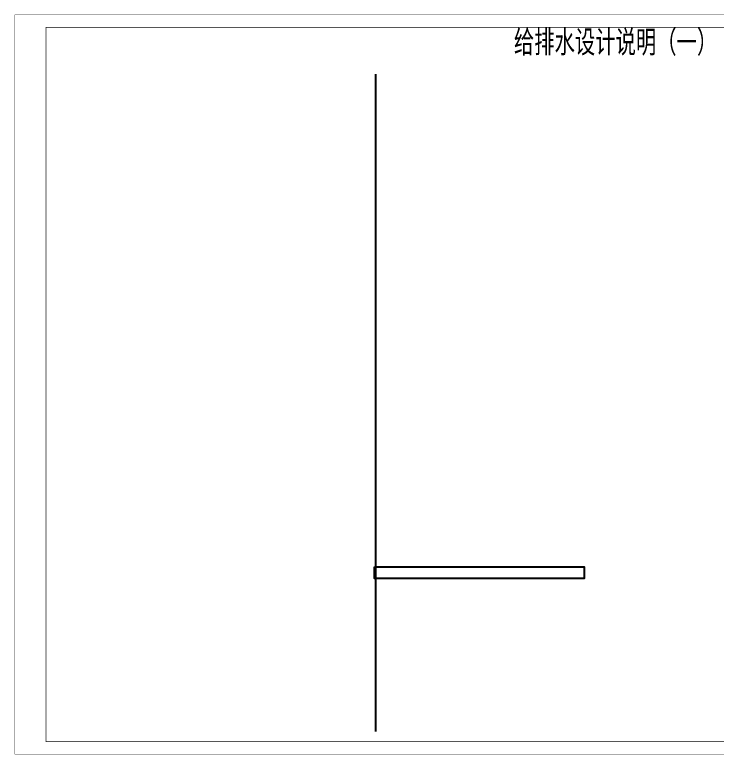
# Model space of a CAD drawing. Extents: x 332286 to 1463507, y -720758 to 86974.
# Drawn here: x 678803 to 735118, y -578725 to -519320 of the extents above; entities that cross this region are included whole.
import ezdxf

# ---------------------------------------------------------------- set-up
doc = ezdxf.new("R2010")
doc.units = 0
doc.header["$LTSCALE"] = 1000
doc.header["$MEASUREMENT"] = 0
doc.layers.get('0').update_dxf_attribs({"linetype": 'CONTINUOUS'})
doc.layers.get('Defpoints').update_dxf_attribs({"linetype": 'CONTINUOUS'})
doc.layers.add('SHEET_LINE', color=6, linetype='CONTINUOUS')
doc.layers.add('TEXT', color=7, linetype='CONTINUOUS')
doc.styles.add('_HZTXT', font='fs.shx', dxfattribs={"width": 0.7, "bigfont": 'hztxt.shx'})

msp = doc.modelspace()

# ---------------------------------------------------------------- linework, layer by layer
msp.add_lwpolyline([(707674.7, -563666.4), (724510.7, -563666.4), (724510.7, -564611.5), (707674.7, -564611.5)], close=True)
at = {"layer": 'Defpoints'}
msp.add_line((707771.3, -524092.8), (707771.3, -576893.4), dxfattribs=at)
at = {"layer": 'SHEET_LINE'}
for points, const_width in [([(678805.8, -578722.5), (783905.8, -578722.5), (783905.8, -519322.5), (678805.8, -519322.5)], 5), ([(776405.8, -520322.5), (681305.8, -520322.5), (681305.8, -577722.5), (776405.8, -577722.5)], 50)]:
    msp.add_lwpolyline(points, close=True, dxfattribs=dict(at, const_width=const_width))

# ---------------------------------------------------------------- texts
at = {"layer": 'TEXT', "style": '_HZTXT', "width": 0.8}
msp.add_text('给排水设计说明（一）', height=2040.82, dxfattribs=at).set_placement((718875.5, -522585.7))

doc.saveas('drawing.dxf')
